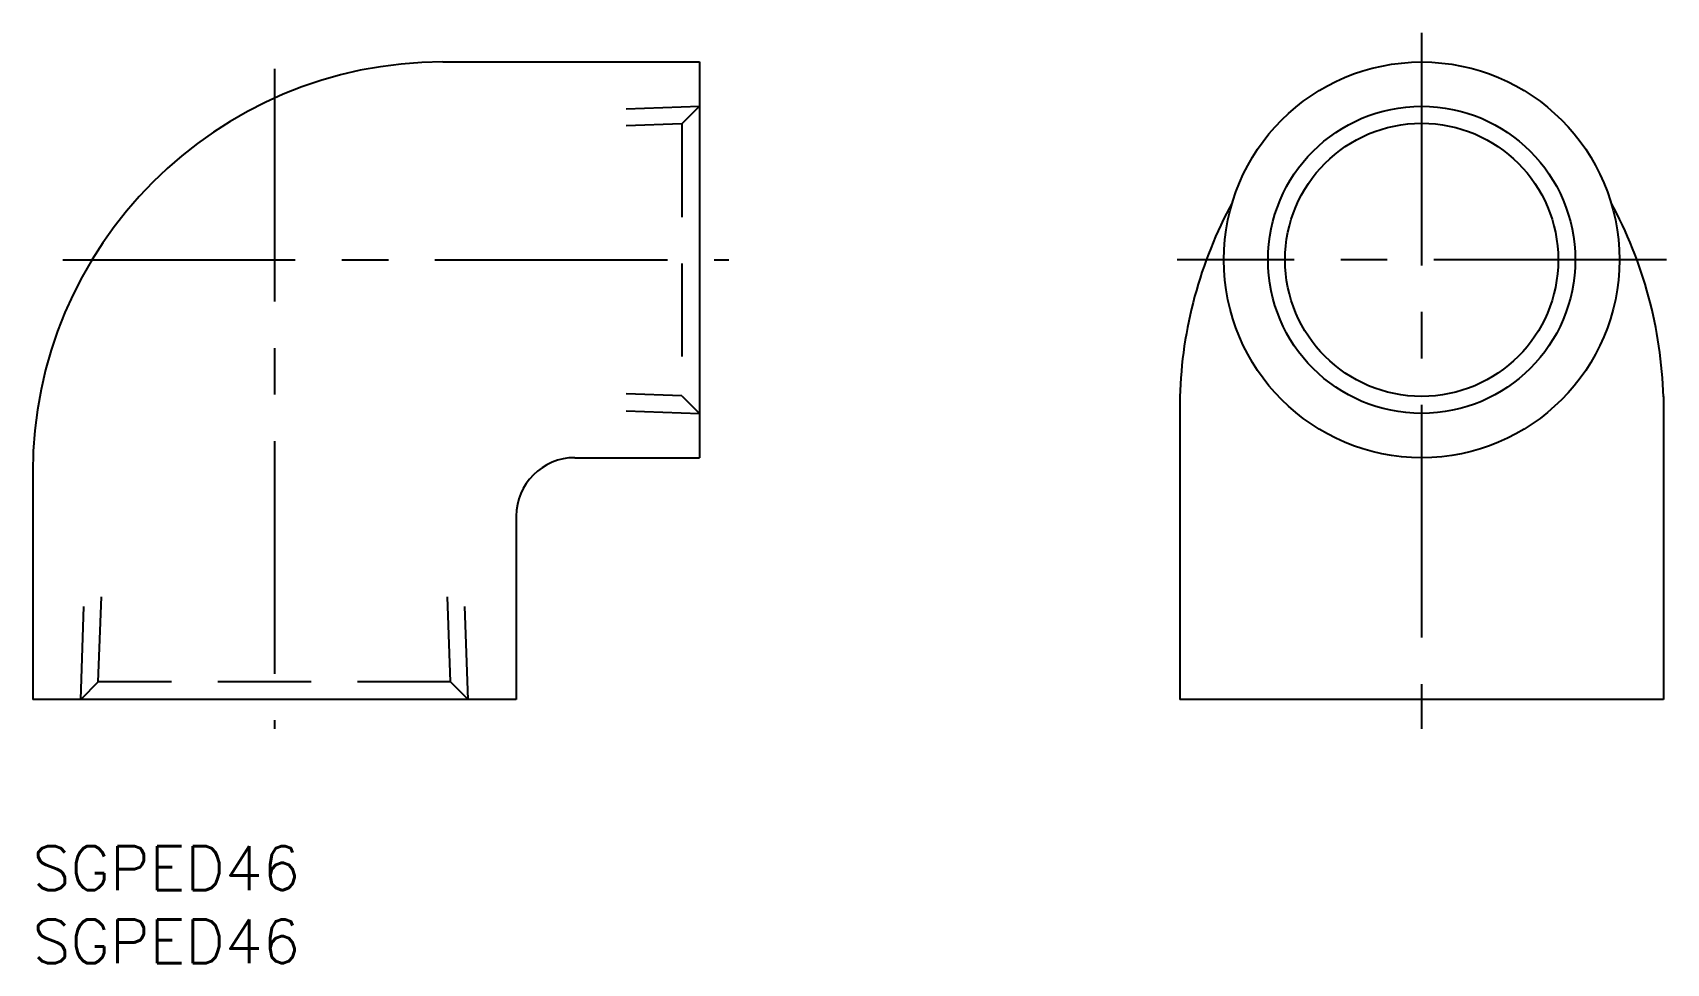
# Model space of a CAD drawing. Extents: x 0 to 111, y -8 to 56.
import ezdxf

# ---------------------------------------------------------------- set-up
doc = ezdxf.new("R2010")
doc.units = 0
doc.header["$LTSCALE"] = 0.5
doc.linetypes.add('CENTER', pattern=[50.8, 31.75, -6.35, 6.35, -6.35])
doc.linetypes.add('DASHED', pattern=[19.05, 12.7, -6.35])
for name, color, linetype in [('MSM_CENTER', 1, 'CENTER'), ('MSM_CONTINUOUS', 7, 'CONTINUOUS'), ('MSM_DASHED', 4, 'DASHED'), ('MSM_NARROW', 5, 'CONTINUOUS'), ('MSM_PART_NUMBER', 7, 'CONTINUOUS')]:
    doc.layers.add(name, color=color, linetype=linetype)
doc.styles.get("Standard").update_dxf_attribs({"font": 'txt.shx', "height": 2, "bigfont": 'bigfont.shx'})

# ---------------------------------------------------------------- blocks, each defined once
blk = doc.blocks.new('*U13')
at = {"layer": 'MSM_PART_NUMBER'}
blk.add_text('SGPED46', height=3, dxfattribs=at).set_placement((0, -3))
blk = doc.blocks.new('*U14')
at = {"layer": 'MSM_PART_NUMBER'}
blk.add_text('SGPED46', height=3, dxfattribs=at).set_placement((0, -8))

msp = doc.modelspace()

# ---------------------------------------------------------------- linework, layer by layer
at = {"layer": 'MSM_CENTER'}
for p, q in [((94.79, 55.5), (94.79, 8)), ((16.5, 53.03), (16.5, 8)), ((2.05, 40), (47.5, 40)), ((111.49, 40), (78.1, 40))]:
    msp.add_line(p, q, dxfattribs=at)
at = {"layer": 'MSM_CONTINUOUS'}
for p, q in [((28, 53.5), (45.5, 53.5)), ((45.5, 53.5), (45.5, 26.5)), ((78.29, 30.67), (78.29, 10)), ((111.29, 30.67), (111.29, 10)), ((37, 26.5), (45.5, 26.5)), ((0, 25.5), (0, 10)), ((33, 22.5), (33, 10)), ((33, 10), (0, 10)), ((111.29, 10), (78.29, 10))]:
    msp.add_line(p, q, dxfattribs=at)
for radius in [13.5, 9.32]:
    msp.add_circle((94.79, 40), radius, dxfattribs=at)
for centre, radius, start, end in [((28, 25.5), 28, 90, 180), ((107.79, 29.81), 29.51, 151.4213, 178.3773), ((81.79, 29.81), 29.51, 1.6227, 28.5787), ((37, 22.5), 4, 90, 180)]:
    msp.add_arc(centre, radius, start, end, dxfattribs=at)
at = {"layer": 'MSM_DASHED'}
for p, q in [((40.5, 50.3), (45.5, 50.48)), ((44.3, 49.27), (45.5, 50.48)), ((44.3, 49.27), (40.5, 49.14)), ((44.3, 49.27), (44.3, 30.73)), ((44.3, 30.73), (40.5, 30.86)), ((44.3, 30.73), (45.5, 29.52)), ((40.5, 29.7), (45.5, 29.52)), ((3.28, 10), (3.52, 17)), ((4.48, 11.2), (4.69, 17)), ((28.52, 11.2), (28.31, 17)), ((29.72, 10), (29.48, 17)), ((4.48, 11.2), (3.28, 10)), ((28.52, 11.2), (4.48, 11.2)), ((28.52, 11.2), (29.72, 10))]:
    msp.add_line(p, q, dxfattribs=at)
at = {"layer": 'MSM_NARROW'}
msp.add_circle((94.79, 40), 10.48, dxfattribs=at)

# ---------------------------------------------------------------- block references
at = {"layer": 'MSM_CONTINUOUS'}
for name in ['*U13', '*U14']:
    msp.add_blockref(name, (0, 0), dxfattribs=at)

doc.saveas('drawing.dxf')
